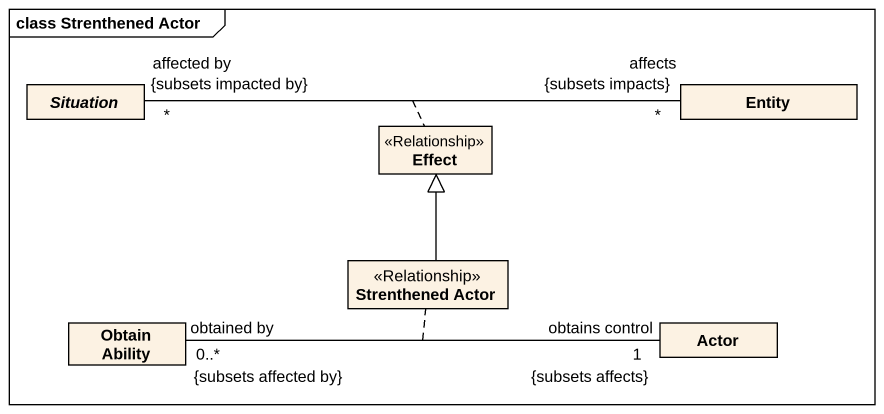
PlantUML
@startuml
mainframe class Strenthened Actor
hide circle
hide empty members
abstract class Situation
class "Entity" as Entity_
class Effect <<Relationship>>
class "Strenthened Actor" as Strenthened_Actor <<Relationship>>
class "Obtain Ability" as Obtain_Ability
class "Actor" as Actor_
Situation "affected by\n*\n{subsets impacted by}" -right- "affects\n*\n{subsets impacts}" Entity_
(Situation, Entity_) .. Effect
Strenthened_Actor -up-|> Effect
Obtain_Ability "obtained by\n0..*\n{subsets affected by}" -right- "obtains control\n1\n{subsets affects}" Actor_
(Obtain_Ability, Actor_) .. Strenthened_Actor
@enduml
